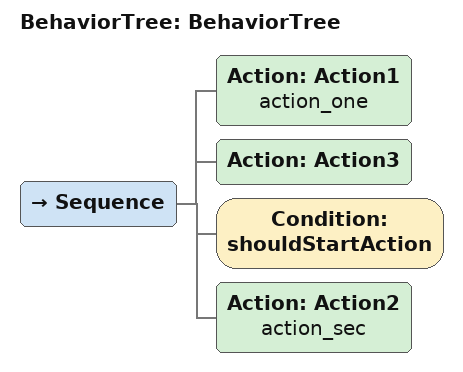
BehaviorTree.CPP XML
<?xml version="1.0"?>
<root main_tree_to_execute="BehaviorTree">
    <BehaviorTree ID="BehaviorTree">
        <Sequence>
            <Action ID="Action1" name="action_one"/>
            <Action ID="Action3"/>
            <Condition ID="shouldStartAction"/>
            <Action ID="Action2" name="action_sec"/>
        </Sequence>
    </BehaviorTree>
</root>
